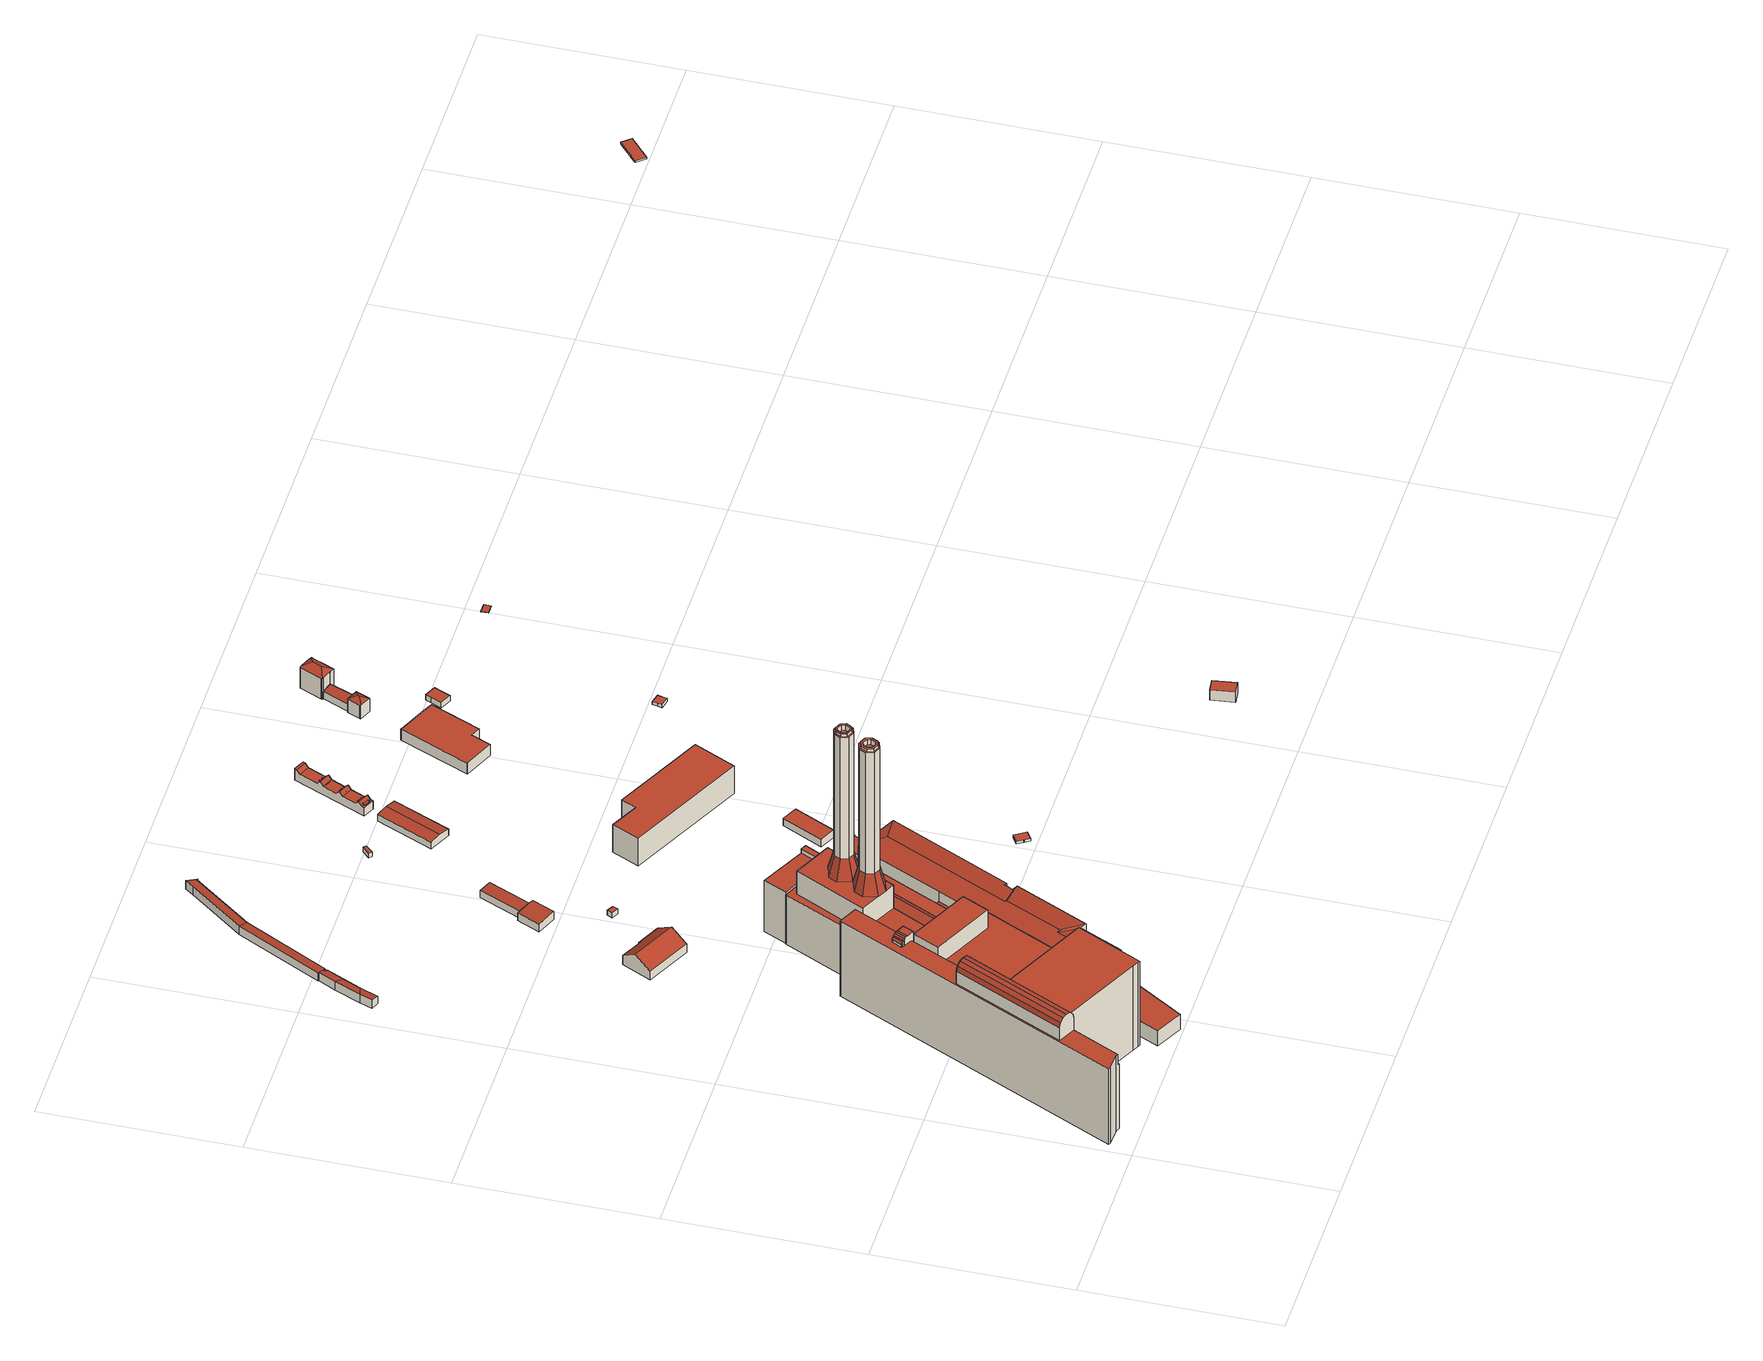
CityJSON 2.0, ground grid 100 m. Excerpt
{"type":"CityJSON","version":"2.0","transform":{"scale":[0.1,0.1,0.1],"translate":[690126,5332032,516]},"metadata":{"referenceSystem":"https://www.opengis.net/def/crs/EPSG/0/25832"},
"CityObjects":{
"building1":{"type":"Building","attributes":{"Gemeindeschluessel":"09162000","HoeheDach":"579.450","HoeheGrund":"520.940","Methode":"2000","NiedrigsteTraufeDesGebaeudes":"551.840","Geometrietyp2DReferenz":"3000","function":"31001_9998","roofType":"1000","measuredHeight":58.51},"geometry":[{"type":"MultiSurface","lod":"2","boundaries":[[[0,1,2,3,4,5,6,7,8]],[[9,10,11,12,13,14,15,16,17]],[[16,3,2,17]],[[18,19,20,21]],[[22,23,24,25]],[[26,27,28,29,30,31,32,33]],[[15,4,3,16]],[[34,35,36,37,38,39,40]],[[41,42,43,44]],[[45,40,46,19,18]],[[47,48,49,50]],[[51,22,25,27,26,52,53,54,47,50,55,56]],[[57,20,19,58]],[[58,19,46,59]],[[13,6,5,14]],[[60,61,30,29]],[[14,5,4,15]],[[62,21,41,63]],[[26,33,64,65,52]],[[66,35,34,67]],[[68,43,42,69]],[[9,17,2,1]],[[12,7,6,13]],[[25,24,28,27]],[[70,44,43,68]],[[21,20,42,41]],[[66,67,45,18,71,72,73,74]],[[8,7,12,11]],[[51,75,23,22]],[[9,1,0,72,71,62,63,70,68,69,57,58,59,39,38,76,77,49,48,78,79,10]],[[71,18,21,62]],[[80,81,65,82]],[[56,55,77,76,83,84]],[[8,11,10,79,80,82,85,86,87,61,60,73,72,0]],[[50,49,77,55]],[[36,84,83,37]],[[63,41,44,70]],[[29,28,24,23,75,74,73,60]],[[64,33,32,86,85]],[[54,53,81,80,79,78]],[[54,78,48,47]],[[83,76,38,37]],[[52,65,81,53]],[[51,56,84,36,35,66,74,75]],[[67,34,40,45]],[[65,64,85,82]],[[87,86,32,31]],[[59,46,40,39]],[[69,42,20,57]],[[31,30,61,87]]],"semantics":{"surfaces":[{"type":"WallSurface"},{"type":"RoofSurface"},{"type":"GroundSurface"}],"values":[0,0,1,1,0,0,1,0,1,1,0,2,0,0,1,0,1,0,0,1,0,0,1,0,0,1,0,1,0,1,0,1,0,0,0,1,0,1,1,0,0,0,0,0,1,0,0,0,0,1]}}]},
"building2":{"type":"Building","attributes":{"Gemeindeschluessel":"09162000","HoeheDach":"530.121","HoeheGrund":"520.950","Methode":"1000","NiedrigsteTraufeDesGebaeudes":"530.121","Geometrietyp2DReferenz":"3000","function":"31001_2000","roofType":"1000","measuredHeight":9.17,"storeysAboveGround":3},"geometry":[{"type":"MultiSurface","lod":"2","boundaries":[[[88,89,90,91]],[[92,93,88,91]],[[94,93,92,95]],[[89,88,93,94]],[[94,95,90,89]],[[91,90,95,92]]],"semantics":{"surfaces":[{"type":"WallSurface"},{"type":"GroundSurface"},{"type":"RoofSurface"}],"values":[0,1,0,0,2,0]}}]},
"building3":{"type":"Building","attributes":{"name":"Kraftwerk Süd","Gemeindeschluessel":"09162000","HoeheDach":"651.190","HoeheGrund":"521.090","Methode":"1000","NiedrigsteTraufeDesGebaeudes":"539.390","Geometrietyp2DReferenz":"3000","function":"31001_2000","roofType":"1000","measuredHeight":130.1,"storeysAboveGround":9},"geometry":[{"type":"MultiSurface","lod":"2","boundaries":[[[96,97,98,99]],[[100,101,102,103]],[[104,105,106,107]],[[107,106,108,109]],[[110,111,112,113]],[[114,115,116,117]],[[118,119,120,121]],[[122,123,124,125]],[[126,102,101,127,128,129,130,131],[121,132,133,104,107,109,134,118]],[[135,103,136,137]],[[138,139,140,141]],[[142,100,103,135]],[[143,144,145,146]],[[147,148,149,150]],[[125,124,151,152]],[[153,142,135]],[[154,155,156,157]],[[158,159,160,161]],[[162,163,164,165]],[[166,167,168,169]],[[116,115,170,171,172]],[[173,174,175,176,177,178,179,180]],[[134,181,119,118]],[[170,115,114,182,183,184,185,186,187,171]],[[188,189,190]],[[191,192,193,194]],[[195,196,197,198,183,182,199]],[[200,129,128,201]],[[202,203,204,205]],[[181,108,106,105,206,207,120,119],[208,209,210,164,163,211,212,213]],[[214,215,216,217]],[[217,158,218,219]],[[121,120,207,132]],[[157,156,220,221]],[[222,223,224,225]],[[226,214,217,219]],[[227,204,203,228,229,230,231,232],[123,145,144,220,156,155,151,124]],[[161,160,192,191]],[[169,168,233,234]],[[194,235,236,191]],[[237,139,138,167,166,238,239]],[[240,241,242,243,140,139,237]],[[244,245,246,247]],[[217,216,159,158]],[[221,220,144,143]],[[248,231,230,249]],[[189,222,225,190]],[[250,251,97,96]],[[252,253,180,179]],[[137,254,255,226,219,218,256,236,235,149,148,257]],[[190,225,214,226]],[[258,251,250,259]],[[260,261,111,110]],[[137,136,262,254]],[[133,206,105,104]],[[191,236,256,161]],[[185,263,264,265,266,267,268,269,270,150,149,235,189,188,142,153,271,186]],[[272,273,253,252]],[[274,127,101,100]],[[117,116,172,275]],[[195,199,261,260]],[[276,257,148,147]],[[277,209,208,278]],[[158,161,256,218]],[[279,228,203,202]],[[280,227,232,281]],[[189,235,194,222]],[[103,102,126,136]],[[282,283,284,285]],[[286,200,226,255]],[[287,288,289,290]],[[136,126,131,262]],[[286,130,129,200]],[[291,259,250,96,99,292]],[[113,112,288,287]],[[293,240,237,239]],[[294,242,241,295]],[[296,210,209,277]],[[234,233,283,282]],[[262,286,255,254]],[[201,128,127,274]],[[132,207,206,133]],[[274,188,190,201]],[[146,145,123,122]],[[297,298,271,153,135,137,257,276]],[[194,193,223,222]],[[225,224,215,214]],[[299,243,242,294]],[[152,154,157,221,143,146,122,125]],[[109,108,181,134]],[[97,251,258,300,301,98]],[[299,302,290,289,141,140,243]],[[303,304,162,165,296,277,278,305]],[[305,213,212,303]],[[306,269,273,272]],[[307,308,197,196,195,260,110,113,287,290,302,299,294,295,293,239,238,166,169,234,282,285,244,247,309,306,272,252,179,178,177,176]],[[304,211,163,162]],[[292,99,98,301]],[[142,188,274,100]],[[303,212,211,304]],[[249,230,229,310]],[[295,241,240,293]],[[309,311,270,269,306]],[[310,229,228,279]],[[262,131,130,286]],[[215,224,223,193,192,160,159,216],[248,249,310,279,202,205,280,281]],[[281,232,231,248]],[[285,284,245,244]],[[165,164,210,296]],[[152,151,155,154]],[[141,289,288,112,111,261,199,182,114,117,275,187,186,271,298,297,276,147,150,270,311,246,245,284,283,233,168,167,138]],[[197,308,307,176,175,312,313,198]],[[201,190,226,200]],[[247,246,311,309]],[[278,208,213,305]],[[184,183,198,313,312,175,174,173,180,253,273,269,268,267,266,265,264,263,185],[301,300,258,259,291,292]],[[275,172,171,187]],[[205,204,227,280]]],"semantics":{"surfaces":[{"type":"RoofSurface"},{"type":"WallSurface"},{"type":"GroundSurface"}],"values":[0,1,1,1,1,1,1,1,0,0,1,0,1,1,1,0,1,1,1,1,0,1,1,1,0,1,1,1,1,0,1,0,1,1,1,0,0,1,1,0,1,0,1,1,1,1,0,0,1,0,0,1,1,0,1,0,1,1,1,1,1,1,1,0,1,1,0,1,1,0,1,1,1,1,1,1,1,1,1,0,1,1,0,1,1,1,1,1,0,1,1,1,0,1,1,2,1,1,0,1,1,1,1,1,1,0,1,1,1,1,0,1,0,1,1,0,1,1]}}]},
"building4":{"type":"Building","attributes":{"Gemeindeschluessel":"09162000","HoeheDach":"531.070","HoeheGrund":"521.250","Methode":"1000","NiedrigsteTraufeDesGebaeudes":"531.070","Geometrietyp2DReferenz":"3000","function":"31001_2000","roofType":"1000","measuredHeight":9.82},"geometry":[{"type":"MultiSurface","lod":"2","boundaries":[[[314,315,316,317,318,319]],[[320,321,318,317]],[[322,321,320,323,324,325]],[[324,323,316,315]],[[322,325,314,319]],[[321,322,319,318]],[[323,320,317,316]],[[325,324,315,314]]],"semantics":{"surfaces":[{"type":"GroundSurface"},{"type":"WallSurface"},{"type":"RoofSurface"}],"values":[0,1,2,1,1,1,1,1]}}]},
"building5":{"type":"Building","attributes":{"Gemeindeschluessel":"09162000","HoeheDach":"530.471","HoeheGrund":"519.971","Methode":"1000","NiedrigsteTraufeDesGebaeudes":"525.071","Geometrietyp2DReferenz":"3000","function":"31001_2000","roofType":"3100","measuredHeight":10.5,"storeysAboveGround":1},"geometry":[{"type":"MultiSurface","lod":"2","boundaries":[[[326,327,328,329]],[[330,331,332,333]],[[334,335,331,330]],[[333,332,336,327,326]],[[337,338,339,335,334]],[[340,341,338,337]],[[338,341,328,327,336,339]],[[332,331,335,339,336]],[[329,328,341,340]],[[326,329,340,337,334,330,333]]],"semantics":{"surfaces":[{"type":"WallSurface"},{"type":"RoofSurface"},{"type":"GroundSurface"}],"values":[0,0,0,0,0,0,1,1,0,2]}}]},
"building6":{"type":"Building","attributes":{"Gemeindeschluessel":"09162000","HoeheDach":"536.561","HoeheGrund":"521.160","Methode":"1000","NiedrigsteTraufeDesGebaeudes":"536.561","Geometrietyp2DReferenz":"3000","function":"31001_2000","roofType":"1000","measuredHeight":15.4},"geometry":[{"type":"MultiSurface","lod":"2","boundaries":[[[342,343,344,345]],[[343,342,346,347]],[[342,345,348,346]],[[344,343,347,349]],[[348,349,347,346]],[[345,344,349,348]]],"semantics":{"surfaces":[{"type":"RoofSurface"},{"type":"WallSurface"},{"type":"GroundSurface"}],"values":[0,1,1,1,2,1]}}]},
"building7":{"type":"Building","attributes":{"Gemeindeschluessel":"09162000","HoeheDach":"545.101","HoeheGrund":"520.420","Methode":"2000","NiedrigsteTraufeDesGebaeudes":"541.931","Geometrietyp2DReferenz":"3000","function":"31001_9998","roofType":"3200","measuredHeight":24.68,"storeysAboveGround":7},"geometry":[{"type":"MultiSurface","lod":"2","boundaries":[[[350,351,352,353]],[[354,355,356,357,358,359]],[[360,358,357,361]],[[362,363,364,365,361,357,356,366,367,368,369,370,371]],[[372,373,374,375,376]],[[377,378,379,380,381]],[[382,383,384,385]],[[386,387,388,389]],[[390,391,392,393]],[[350,353,394,395]],[[381,380,396,397]],[[382,398,399,383]],[[374,373,377,381]],[[400,401,352,351,402]],[[403,366,356,355]],[[399,392,391,394,353,352,401,404,397,405,360,361,365,406,384,383]],[[386,389,407,406,365,364,408]],[[376,409,410,372]],[[411,371,370,412]],[[354,359,379,378]],[[413,414,408,364,363]],[[415,411,412,416,417,418,403,355,354,378,377,373,372,410,419,402,351,350,395,390,393,398,382,385,420,388,387,414,413]],[[400,421,409,376,375,404,401]],[[418,367,366,403]],[[420,385,384,406,407]],[[390,395,394,391]],[[410,409,421,419]],[[396,405,397]],[[415,362,371,411]],[[398,393,392,399]],[[387,386,408,414]],[[360,405,396,380,379,359,358]],[[374,381,397,404,375]],[[417,368,367,418]],[[412,370,369,416]],[[421,400,402,419]],[[420,407,389,388]],[[416,369,368,417]],[[362,415,413,363]]],"semantics":{"surfaces":[{"type":"WallSurface"},{"type":"RoofSurface"},{"type":"GroundSurface"}],"values":[0,0,1,1,0,0,0,0,0,0,1,0,0,0,0,1,1,0,0,0,0,2,1,0,0,0,0,1,0,0,0,1,1,0,0,0,0,0,0]}}]},
"building8":{"type":"Building","attributes":{"Gemeindeschluessel":"09162000","HoeheDach":"524.362","HoeheGrund":"519.295","Methode":"2000","NiedrigsteTraufeDesGebaeudes":"523.509","Geometrietyp2DReferenz":"3000","function":"31001_9998","roofType":"1000","measuredHeight":5.07},"geometry":[{"type":"MultiSurface","lod":"2","boundaries":[[[422,423,424,425,426,427]],[[428,429,430,431]],[[432,425,424,433]],[[434,435,422,436]],[[429,428,437,438]],[[439,440,438,437]],[[441,423,442,443]],[[433,424,423,441]],[[444,445,446,447]],[[448,449,427,426]],[[450,451,452,453]],[[454,455,425,432]],[[431,430,455,454]],[[443,442,456,457]],[[458,452,446,445]],[[447,446,435,434]],[[448,426,440,439]],[[453,452,458,459]],[[459,458,445,444]],[[429,438,440,426,425,455,430]],[[436,422,427,449]],[[448,439,437,428,431,454,432,433,441,443,457,450,453,459,444,447,434,436,449]],[[451,456,442,423,422,435]],[[452,451,435,446]],[[457,456,451,450]]],"semantics":{"surfaces":[{"type":"RoofSurface"},{"type":"WallSurface"},{"type":"GroundSurface"}],"values":[0,1,1,1,1,1,1,1,1,1,1,1,1,1,0,1,1,1,1,0,1,2,0,0,1]}}]},
"building9":{"type":"Building","attributes":{"Gemeindeschluessel":"09162000","HoeheDach":"554.805","HoeheGrund":"521.080","Methode":"1000","NiedrigsteTraufeDesGebaeudes":"552.158","Geometrietyp2DReferenz":"3000","function":"31001_9998","roofType":"1000","measuredHeight":33.73,"storeysAboveGround":8},"geometry":[{"type":"MultiSurface","lod":"2","boundaries":[[[460,461,247,462]],[[461,460,463,464]],[[460,462,465,466,467,468,469,463]],[[470,471,472,179]],[[470,464,463,469,473,471]],[[306,466,465,309]],[[309,465,462,247]],[[474,472,471,473,475]],[[272,476,474,475,468,467]],[[468,475,473,469]],[[272,306,309,247,461,464,470,179,476]],[[466,306,272,467]],[[179,472,474,476]]],"semantics":{"surfaces":[{"type":"WallSurface"},{"type":"RoofSurface"},{"type":"GroundSurface"}],"values":[0,0,1,0,0,0,0,1,0,0,2,0,0]}}]},
"building10":{"type":"Building","attributes":{"Gemeindeschluessel":"09162000","HoeheDach":"523.104","HoeheGrund":"519.990","Methode":"3100","NiedrigsteTraufeDesGebaeudes":"523.104","Geometrietyp2DReferenz":"3000","function":"31001_2000","roofType":"1000","measuredHeight":3.11},"geometry":[{"type":"MultiSurface","lod":"2","boundaries":[[[477,478,479,480]],[[481,477,480,482]],[[483,478,477,481]],[[483,481,482,484]],[[478,483,484,479]],[[482,480,479,484]]],"semantics":{"surfaces":[{"type":"WallSurface"},{"type":"RoofSurface"},{"type":"GroundSurface"}],"values":[0,0,1,0,0,2]}}]},
"building11":{"type":"Building","attributes":{"Gemeindeschluessel":"09162000","HoeheDach":"524.950","HoeheGrund":"519.850","Methode":"2000","NiedrigsteTraufeDesGebaeudes":"523.980","Geometrietyp2DReferenz":"3000","function":"51009_1610","roofType":"1000","measuredHeight":5.1},"geometry":[{"type":"MultiSurface","lod":"2","boundaries":[[[485,486,487,488,489,490]],[[491,492,493,494,495,496,497,498]],[[496,499,500,497]],[[492,486,485,493]],[[494,490,489,495]],[[501,502,500,499]],[[493,485,490,494]],[[498,502,501,491]],[[497,500,502,498]],[[491,501,487,486,492]],[[499,488,487,501]],[[495,489,488,499,496]]],"semantics":{"surfaces":[{"type":"RoofSurface"},{"type":"GroundSurface"},{"type":"WallSurface"}],"values":[0,1,2,2,2,0,2,2,2,2,2,2]}}]},
"building12":{"type":"Building","attributes":{"Gemeindeschluessel":"09162000","HoeheDach":"527.916","HoeheGrund":"521.150","Methode":"1000","NiedrigsteTraufeDesGebaeudes":"527.916","Geometrietyp2DReferenz":"3000","function":"31001_9998","roofType":"1000","measuredHeight":6.77,"storeysAboveGround":2},"geometry":[{"type":"MultiSurface","lod":"2","boundaries":[[[503,504,505,506,507,508,509,510,511,512]],[[513,511,510,514]],[[515,509,508,516]],[[517,505,504,518]],[[518,519,520,513,514,515,516,521,522,517]],[[518,504,503,519]],[[519,503,512,520]],[[514,510,509,515]],[[516,508,507,521]],[[521,507,506,522]],[[522,506,505,517]],[[520,512,511,513]]],"semantics":{"surfaces":[{"type":"RoofSurface"},{"type":"WallSurface"},{"type":"GroundSurface"}],"values":[0,1,1,1,2,1,1,1,1,1,1,1]}}]},
"building13":{"type":"Building","attributes":{"Gemeindeschluessel":"09162000","HoeheDach":"522.830","HoeheGrund":"520.030","Methode":"2000","NiedrigsteTraufeDesGebaeudes":"522.830","Geometrietyp2DReferenz":"3000","function":"51009_1610","roofType":"1000","measuredHeight":2.8},"geometry":[{"type":"MultiSurface","lod":"2","boundaries":[[[523,524,525,526]],[[527,523,526,528]],[[528,526,525,529]],[[529,525,524,530]],[[530,524,523,527]],[[528,529,530,527]]],"semantics":{"surfaces":[{"type":"RoofSurface"},{"type":"WallSurface"},{"type":"GroundSurface"}],"values":[0,1,1,1,1,2]}}]},
"building14":{"type":"Building","attributes":{"Gemeindeschluessel":"09162000","HoeheDach":"519.740","HoeheGrund":"518.318","Methode":"2000","NiedrigsteTraufeDesGebaeudes":"519.740","Geometrietyp2DReferenz":"3000","function":"53009_2050","roofType":"1000","measuredHeight":1.42},"geometry":[{"type":"MultiSurface","lod":"2","boundaries":[[[531,532,533,534]],[[535,536,537,538]],[[539,540,541,542]],[[538,537,532,531]],[[533,532,537,536,543,541,540]],[[544,543,536,535]],[[534,533,540,539]],[[539,542,544,535,538,531,534]],[[542,541,543,544]]],"semantics":{"surfaces":[{"type":"WallSurface"},{"type":"RoofSurface"},{"type":"GroundSurface"}],"values":[0,0,0,0,1,0,0,2,0]}}]},
"building15":{"type":"Building","attributes":{"Gemeindeschluessel":"09162000","HoeheDach":"524.705","HoeheGrund":"520.240","Methode":"1000","NiedrigsteTraufeDesGebaeudes":"524.705","Geometrietyp2DReferenz":"3000","function":"31001_2000","roofType":"1000","measuredHeight":4.46},"geometry":[{"type":"MultiSurface","lod":"2","boundaries":[[[545,546,547,548]],[[547,549,550,548]],[[550,549,551,552]],[[546,551,549,547]],[[548,550,552,545]],[[545,552,551,546]]],"semantics":{"surfaces":[{"type":"GroundSurface"},{"type":"WallSurface"},{"type":"RoofSurface"}],"values":[0,1,2,1,1,1]}}]},
"building16":{"type":"Building","attributes":{"Gemeindeschluessel":"09162000","HoeheDach":"524.542","HoeheGrund":"519.742","Methode":"1000","NiedrigsteTraufeDesGebaeudes":"523.741","Geometrietyp2DReferenz":"3000","function":"31001_2000","roofType":"3100","measuredHeight":4.8,"storeysAboveGround":1},"geometry":[{"type":"MultiSurface","lod":"2","boundaries":[[[553,554,555,556]],[[557,558,559,560]],[[561,558,557,562]],[[555,554,560,559]],[[562,557,560,554,553]],[[556,555,559,558,561]],[[561,562,553,556]]],"semantics":{"surfaces":[{"type":"WallSurface"},{"type":"RoofSurface"},{"type":"GroundSurface"}],"values":[0,1,0,1,0,0,2]}}]},
"building17":{"type":"Building","attributes":{"Gemeindeschluessel":"09162000","HoeheDach":"535.930","HoeheGrund":"519.377","Methode":"2000","NiedrigsteTraufeDesGebaeudes":"535.930","Geometrietyp2DReferenz":"3000","function":"31001_2000","roofType":"1000","measuredHeight":16.55,"storeysAboveGround":1},"geometry":[{"type":"MultiSurface","lod":"2","boundaries":[[[563,564,565,566]],[[567,568,569,570]],[[571,569,568,565,564,572]],[[573,571,572,574]],[[570,569,571,573]],[[574,572,564,563]],[[566,565,568,567]],[[574,563,566,567,570,573]]],"semantics":{"surfaces":[{"type":"WallSurface"},{"type":"RoofSurface"},{"type":"GroundSurface"}],"values":[0,0,1,0,0,0,0,2]}}]},
"building18":{"type":"Building","attributes":{"Gemeindeschluessel":"09162000","HoeheDach":"525.934","HoeheGrund":"519.877","Methode":"1000","NiedrigsteTraufeDesGebaeudes":"524.935","Geometrietyp2DReferenz":"3000","function":"31001_2000","roofType":"3100","measuredHeight":6.06},"geometry":[{"type":"MultiSurface","lod":"2","boundaries":[[[575,576,577,578]],[[579,580,576,575,581]],[[576,580,582,577]],[[583,578,577,582,584]],[[581,575,578,583]],[[584,582,580,579]],[[583,584,579,581]]],"semantics":{"surfaces":[{"type":"RoofSurface"},{"type":"WallSurface"},{"type":"GroundSurface"}],"values":[0,1,0,1,1,1,2]}}]},
"building19":{"type":"Building","attributes":{"Gemeindeschluessel":"09162000","HoeheDach":"526.052","HoeheGrund":"519.998","Methode":"1000","NiedrigsteTraufeDesGebaeudes":"525.193","Geometrietyp2DReferenz":"3000","function":"31001_2000","roofType":"2100","measuredHeight":6.05},"geometry":[{"type":"MultiSurface","lod":"2","boundaries":[[[585,586,587,588]],[[589,590,586,585]],[[591,592,590,589]],[[591,589,585,588]],[[587,586,590,592]],[[588,587,592,591]]],"semantics":{"surfaces":[{"type":"WallSurface"},{"type":"GroundSurface"},{"type":"RoofSurface"}],"values":[0,0,0,1,2,0]}}]},
"building20":{"type":"Building","attributes":{"Gemeindeschluessel":"09162000","HoeheDach":"526.800","HoeheGrund":"519.946","Methode":"2000","NiedrigsteTraufeDesGebaeudes":"524.846","Geometrietyp2DReferenz":"3000","function":"51009_1610","roofType":"1000","measuredHeight":6.85},"geometry":[{"type":"MultiSurface","lod":"2","boundaries":[[[593,594,595,596,597,598,599,600,601,602,603,604,605,606,607]],[[605,604,608,609]],[[603,602,610,611]],[[601,600,612,613]],[[602,601,613,610]],[[607,606,614,615]],[[596,595,616,617]],[[599,598,618,619]],[[593,620,621,594]],[[593,607,615,620]],[[606,605,609,614]],[[597,596,617,622]],[[621,620,615,614,609,608,611,610,613,612,619,618,622,617,616]],[[598,597,622,618]],[[600,599,619,612]],[[604,603,611,608]],[[621,616,595,594]]],"semantics":{"surfaces":[{"type":"WallSurface"},{"type":"RoofSurface"},{"type":"GroundSurface"}],"values":[0,1,1,1,1,1,1,1,2,0,1,1,0,1,1,1,0]}}]},
"building21":{"type":"Building","attributes":{"Gemeindeschluessel":"09162000","HoeheDach":"525.819","HoeheGrund":"519.910","Methode":"1000","NiedrigsteTraufeDesGebaeudes":"524.814","Geometrietyp2DReferenz":"3000","function":"31001_2000","roofType":"3100","measuredHeight":5.91},"geometry":[{"type":"MultiSurface","lod":"2","boundaries":[[[623,624,625,626]],[[627,628,629,630]],[[630,629,631,624,623]],[[626,625,632,628,627]],[[632,625,624,631]],[[630,623,626,627]],[[628,632,631,629]]],"semantics":{"surfaces":[{"type":"WallSurface"},{"type":"RoofSurface"},{"type":"GroundSurface"}],"values":[0,0,0,0,1,2,1]}}]},
"building22":{"type":"Building","attributes":{"Gemeindeschluessel":"09162000","HoeheDach":"526.729","HoeheGrund":"520.080","Methode":"1000","NiedrigsteTraufeDesGebaeudes":"526.729","Geometrietyp2DReferenz":"3000","function":"31001_2000","roofType":"1000","measuredHeight":6.65},"geometry":[{"type":"MultiSurface","lod":"2","boundaries":[[[633,634,635,636]],[[637,638,639,640]],[[641,642,643,644]],[[645,636,635,646,647,648]],[[636,645,648,641,644,649,650,637,640,651,633]],[[644,643,652,649]],[[653,634,633,651,640,639]],[[641,648,647,642]],[[652,654,638,637,650,649]],[[643,642,647,646,635,634,653,639,638,654,652]]],"semantics":{"surfaces":[{"type":"WallSurface"},{"type":"GroundSurface"},{"type":"RoofSurface"}],"values":[0,0,0,0,1,0,0,0,0,2]}}]},
"building23":{"type":"Building","attributes":{"Gemeindeschluessel":"09162000","HoeheDach":"529.767","HoeheGrund":"520.030","Methode":"1000","NiedrigsteTraufeDesGebaeudes":"527.957","Geometrietyp2DReferenz":"3000","function":"31001_9998","roofType":"3200","measuredHeight":9.74,"storeysAboveGround":2},"geometry":[{"type":"MultiSurface","lod":"2","boundaries":[[[655,656,657,658,659,660]],[[658,661,662,663,664,659]],[[657,665,661,658]],[[657,656,666,667,668,665]],[[669,670,671,672]],[[672,671,668,667]],[[660,659,664,673]],[[674,675,670,669]],[[664,663,675,674,676,673]],[[662,671,670,675,663]],[[665,668,671,662,661]],[[667,666,656,655,660,673,676,674,669,672]]],"semantics":{"surfaces":[{"type":"WallSurface"},{"type":"RoofSurface"},{"type":"GroundSurface"}],"values":[0,1,1,0,0,0,0,0,0,1,1,2]}}]},
"building24":{"type":"Building","attributes":{"Gemeindeschluessel":"09162000","HoeheDach":"524.466","HoeheGrund":"518.280","Methode":"1000","NiedrigsteTraufeDesGebaeudes":"524.466","Geometrietyp2DReferenz":"3000","function":"31001_2000","roofType":"1000","measuredHeight":6.19},"geometry":[{"type":"MultiSurface","lod":"2","boundaries":[[[677,678,679,680]],[[681,682,678,677]],[[681,677,680,683]],[[684,679,678,682]],[[680,679,684,683]],[[683,684,682,681]]],"semantics":{"surfaces":[{"type":"WallSurface"},{"type":"GroundSurface"},{"type":"RoofSurface"}],"values":[0,0,1,2,0,0]}}]},
"building25":{"type":"Building","attributes":{"Gemeindeschluessel":"09162000","HoeheDach":"520.820","HoeheGrund":"518.950","Methode":"2000","NiedrigsteTraufeDesGebaeudes":"520.820","Geometrietyp2DReferenz":"3000","function":"53009_2050","roofType":"1000","measuredHeight":1.87},"geometry":[{"type":"MultiSurface","lod":"2","boundaries":[[[685,686,687,688]],[[688,687,689,690]],[[691,692,693,694]],[[695,696,686,685]],[[692,689,687,686,696,693]],[[694,693,696,695]],[[690,689,692,691]],[[694,695,685,688,690,691]]],"semantics":{"surfaces":[{"type":"WallSurface"},{"type":"RoofSurface"},{"type":"GroundSurface"}],"values":[0,0,0,0,1,0,0,2]}}]},
"building26":{"type":"Building","attributes":{"Gemeindeschluessel":"09162000","HoeheDach":"523.240","HoeheGrund":"519.939","Methode":"2000","NiedrigsteTraufeDesGebaeudes":"523.240","Geometrietyp2DReferenz":"3000","function":"31001_2000","roofType":"1000","measuredHeight":3.3,"storeysAboveGround":1},"geometry":[{"type":"MultiSurface","lod":"2","boundaries":[[[697,698,699,700,701,702]],[[701,703,704,702]],[[700,705,703,701]],[[699,706,705,700]],[[704,703,705,706,707,708]],[[698,707,706,699]],[[697,708,707,698]],[[702,704,708,697]]],"semantics":{"surfaces":[{"type":"GroundSurface"},{"type":"WallSurface"},{"type":"RoofSurface"}],"values":[0,1,1,1,2,1,1,1]}}]},
"building27":{"type":"Building","attributes":{"Gemeindeschluessel":"09162000","HoeheDach":"525.190","HoeheGrund":"520.020","Methode":"1000","NiedrigsteTraufeDesGebaeudes":"524.507","Geometrietyp2DReferenz":"3000","function":"31001_9998","roofType":"1000","measuredHeight":5.17,"storeysAboveGround":1},"geometry":[{"type":"MultiSurface","lod":"2","boundaries":[[[672,709,710,711,712,713]],[[709,672,714,669,715,710]],[[714,672,713,716,717,669]],[[715,718,711,710]],[[669,717,718,715]],[[716,713,712,711,718,717]]],"semantics":{"surfaces":[{"type":"WallSurface"},{"type":"GroundSurface"},{"type":"RoofSurface"}],"values":[0,1,0,0,0,2]}}]},
"building28":{"type":"Building","attributes":{"Gemeindeschluessel":"09162000","HoeheDach":"534.779","HoeheGrund":"519.940","Methode":"2000","NiedrigsteTraufeDesGebaeudes":"532.434","Geometrietyp2DReferenz":"3000","function":"31001_9998","roofType":"3200","measuredHeight":14.84,"storeysAboveGround":3},"geometry":[{"type":"MultiSurface","lod":"2","boundaries":[[[719,720,721,722]],[[723,724,725,726,727,728]],[[729,730,731,732,733,734]],[[724,729,734,725]],[[725,734,733,735,736,726]],[[737,738,739,740]],[[741,742,743,744]],[[744,737,740,745,746,719,722,747,748,736,735,733,732,731,741]],[[739,738,743,742,730,729,724,723]],[[721,728,727,748,747,722]],[[748,727,726,736]],[[731,730,742,741]],[[740,739,749,745]],[[746,745,749,750,720,719]],[[744,743,738,737]],[[720,750,749,739,723,728,721]]],"semantics":{"surfaces":[{"type":"WallSurface"},{"type":"RoofSurface"},{"type":"GroundSurface"}],"values":[0,1,0,1,0,0,0,2,1,0,0,0,0,0,0,1]}}]},
"building29":{"type":"Building","attributes":{"Gemeindeschluessel":"09162000","HoeheDach":"519.710","HoeheGrund":"519.510","Methode":"2000","NiedrigsteTraufeDesGebaeudes":"519.710","Geometrietyp2DReferenz":"3000","function":"53009_2050","roofType":"1000","measuredHeight":0.2},"geometry":[{"type":"MultiSurface","lod":"2","boundaries":[[[751,752,753,754]],[[753,752,755,756,757]],[[758,759,751,754,760,761]],[[759,755,752,751]],[[753,757,761,760,754]],[[761,757,756,758]],[[758,756,755,759]]],"semantics":{"surfaces":[{"type":"WallSurface"},{"type":"RoofSurface"},{"type":"GroundSurface"}],"values":[0,1,2,0,0,0,0]}}]},
"building30":{"type":"Building","attributes":{"Gemeindeschluessel":"09162000","HoeheDach":"517.730","HoeheGrund":"517.170","Methode":"2000","NiedrigsteTraufeDesGebaeudes":"517.730","Geometrietyp2DReferenz":"3000","function":"53001_1800","roofType":"1000","measuredHeight":0.56},"geometry":[{"type":"MultiSurface","lod":"2","boundaries":[[[762,763,764,765]],[[766,767,768,769]],[[765,764,770,771]],[[772,773,767,766]],[[774,775,776,777]],[[778,774,777,779,762,765,771,772,766,769]],[[768,767,773,770,764,763,780,776,775,781]],[[777,776,780,779]],[[779,780,763,762]],[[778,781,775,774]],[[771,770,773,772]],[[769,768,781,778]]],"semantics":{"surfaces":[{"type":"WallSurface"},{"type":"GroundSurface"},{"type":"RoofSurface"}],"values":[0,0,0,0,0,1,2,0,0,0,0,0]}}]}
},
"vertices":[
[507,911,507],[417,955,507],[417,955,583],[423,952,609],[439,944,628],[462,933,634],[485,922,628],[501,914,609],[507,911,583],[144,387,507],[234,344,507],[234,344,583],[228,347,609],[212,355,628],[189,366,634],[167,376,628],[150,384,609],[144,387,583],[619,1257,546],[645,1311,546],[638,1314,541],[613,1260,541],[634,1149,49],[634,1149,358],[635,1149,358],[635,1149,49],[264,379,49],[598,1073,49],[598,1073,358],[518,906,358],[518,906,501],[481,829,501],[481,829,559],[264,379,559],[664,1302,552],[700,1285,552],[700,1285,358],[689,1290,358],[689,1290,507],[654,1306,507],[654,1306,551],[608,1262,535],[634,1316,535],[628,1319,522],[602,1265,522],[629,1253,551],[652,1308,550],[12,110,49],[12,110,507],[4,113,507],[4,113,49],[654,1189,49],[265,376,49],[129,96,49],[106,106,49],[714,1590,49],[821,1539,49],[638,1314,507],[645,1311,507],[652,1308,507],[507,911,358],[507,911,501],[613,1260,507],[608,1262,507],[265,376,559],[265,376,440],[674,1231,552],[638,1248,552],[628,1319,507],[634,1316,507],[602,1265,507],[619,1257,507],[663,1236,507],[663,1236,358],[674,1231,358],[654,1189,358],[811,1544,507],[714,1590,507],[106,106,507],[117,101,507],[117,101,440],[129,96,440],[253,382,440],[811,1544,358],[821,1539,358],[253,382,559],[470,834,559],[470,834,501],
[1061,279,49],[1061,279,141],[887,6,141],[887,6,49],[745,75,49],[884,364,49],[884,364,141],[745,75,141],
[1056,1141,275],[1354,1761,275],[1316,1779,245],[1018,1160,245],[1047,1492,602],[1047,1492,1338],[1006,1478,1338],[1006,1478,602],[1055,1528,1338],[1055,1528,1352],[1040,1498,1352],[1040,1498,1338],[1008,1487,1352],[1008,1487,1338],[1060,852,51],[1060,852,350],[1043,817,350],[1043,817,51],[1082,1098,350],[1082,1098,460],[1018,964,460],[1018,964,350],[969,1532,1338],[969,1532,1352],[984,1562,1352],[984,1562,1338],[1065,1695,1322],[1065,1695,1352],[1053,1672,1352],[1053,1672,1322],[973,1494,1338],[1064,1526,1338],[1051,1566,1338],[1017,1582,1338],[977,1568,1338],[960,1534,1338],[1015,1573,1338],[1045,1559,1338],[979,1501,1338],[999,1446,487],[973,1494,602],[952,1469,487],[426,715,350],[426,715,562],[888,494,562],[888,494,350],[1071,1472,487],[1106,1689,1322],[1106,1689,1352],[1082,1700,1352],[1082,1700,1322],[1029,1883,350],[1029,1883,487],[1229,1788,487],[1229,1788,350],[1059,1654,1352],[1059,1654,1322],[1047,1423,487],[1083,1643,1322],[1083,1643,1352],[1101,1649,1352],[1101,1649,1322],[1049,1707,602],[1049,1707,1338],[1087,1720,1338],[1087,1720,602],[1029,1507,1322],[1029,1507,1352],[1042,1531,1352],[1042,1531,1322],[599,1073,51],[599,1073,350],[635,1148,350],[635,1148,51],[922,1175,460],[763,1251,460],[699,1117,460],[1336,1821,234],[1413,1784,234],[1491,1746,234],[1491,1746,51],[1413,1784,51],[1336,1821,51],[1293,1842,51],[1293,1842,234],[979,1501,1352],[1160,1061,350],[1160,1061,234],[1082,1098,234],[922,1175,234],[922,1175,350],[763,1251,350],[1095,1520,487],[1142,1615,487],[1072,1591,487],[1119,1704,602],[1119,1704,1338],[1132,1668,1338],[1132,1668,602],[1156,1051,51],[1160,1061,51],[1162,1065,51],[1162,1065,234],[1156,1051,350],[1017,1582,602],[1051,1566,602],[1109,1642,1338],[1109,1642,1352],[1081,1633,1352],[1081,1633,1338],[1045,1559,1352],[1015,1573,1352],[994,1553,1352],[1012,1560,1352],[1036,1548,1352],[1012,1500,1352],[988,1511,1352],[982,1529,1352],[1046,1639,602],[1046,1639,1338],[1033,1676,1338],[1033,1676,602],[1023,1729,487],[1000,1683,487],[1112,1672,1352],[1112,1672,1322],[1116,1636,602],[1116,1636,1338],[1079,1624,1338],[1079,1624,602],[1024,1614,487],[1052,1646,1352],[1123,1670,1352],[1113,1697,1352],[1085,1711,1352],[1056,1701,1352],[1043,1674,1352],[635,1149,350],[635,1149,51],[1165,1661,487],[1141,1729,487],[264,379,562],[426,715,51],[264,379,51],[683,179,562],[717,162,562],[726,158,562],[882,481,562],[1009,1930,51],[1009,1930,350],[1012,1928,350],[1012,1928,51],[1056,1701,1338],[1085,1711,1338],[1095,1123,245],[1393,1743,245],[1291,1836,51],[1291,1836,234],[929,1540,487],[953,1588,487],[1094,1752,487],[847,1519,487],[1393,1743,234],[1095,1123,234],[1116,968,51],[1116,968,350],[960,1534,602],[1047,1423,234],[1071,1472,234],[1095,1520,234],[1142,1615,234],[1165,1661,234],[1229,1788,234],[1243,1817,234],[1243,1817,350],[1047,1423,350],[1261,1851,51],[1261,1851,234],[1064,1526,602],[699,1117,350],[847,1519,350],[1012,1560,1322],[994,1553,1322],[1123,1670,1338],[1052,1646,1338],[1043,1674,1338],[654,1189,51],[654,1189,350],[821,1539,350],[821,1539,51],[977,1568,602],[1018,766,51],[1018,766,350],[929,581,350],[929,581,51],[1056,1141,234],[1018,1160,234],[683,179,51],[726,158,51],[717,162,51],[1036,1548,1322],[952,1469,350],[999,1446,350],[882,481,51],[1354,1761,234],[1316,1779,234],[888,494,51],[988,1511,1322],[1012,1500,1322],[982,1529,1322],[1243,1817,51],[1472,1707,51],[1272,1292,51],[1091,1893,51],[1113,1697,1338],[1091,1893,350],[1472,1707,234],[1272,1292,234],
[1015,667,52],[966,564,52],[929,581,52],[1018,766,52],[1043,817,52],[1079,800,52],[1018,766,151],[1043,817,151],[1079,800,151],[929,581,151],[966,564,151],[1015,667,151],
[685,2627,40],[685,2627,96],[796,2573,96],[796,2573,40],[845,2362,40],[845,2362,91],[611,2474,91],[611,2474,40],[848,2367,40],[848,2367,95],[651,2557,145],[922,2521,40],[922,2521,91],[885,2444,145],[800,2580,40],[800,2580,91],
[1272,1292,206],[1162,1065,206],[1198,1048,206],[1308,1276,206],[1272,1292,52],[1162,1065,52],[1308,1276,52],[1198,1048,52],
[966,564,44],[913,451,44],[913,451,266],[966,564,266],[1442,934,44],[1408,950,44],[1408,950,270],[1426,942,266],[1441,934,266],[1442,934,266],[1298,946,291],[1293,952,290],[1447,986,266],[1748,1611,266],[1747,1611,266],[1603,1598,290],[1428,990,270],[1426,991,270],[1427,993,270],[1429,992,270],[1444,985,267],[1445,988,267],[1087,367,44],[1120,351,44],[1120,351,266],[1110,356,268],[1087,367,268],[1226,572,44],[1260,556,44],[1260,556,266],[1257,557,267],[1226,572,266],[1520,1717,44],[1520,1717,266],[1526,1715,268],[1526,1715,44],[1648,1661,266],[1648,1661,44],[1606,1682,44],[1606,1682,266],[1079,800,44],[1079,800,266],[1198,1048,266],[1198,1048,44],[1015,667,266],[1015,667,44],[1173,644,288],[1142,660,288],[1308,1276,44],[1308,1276,266],[1066,377,268],[914,451,266],[1066,377,44],[1428,990,44],[1032,431,288],[1160,658,291],[1527,1716,268],[1528,1721,266],[1689,1641,266],[1080,354,259],[1080,354,44],[1445,988,44],[1444,985,44],[1748,1611,44],[1689,1641,44],[1447,986,44],[1429,992,44],[1427,993,44],[1426,991,44],[1060,364,44],[1528,1721,44],[1060,364,259],
[219,3961,83],[250,3945,78],[259,3940,76],[488,4376,76],[446,4403,84],[215,3963,84],[731,4679,33],[731,4679,75],[729,4677,75],[729,4677,33],[488,4376,33],[259,3940,33],[175,3872,33],[175,3872,83],[219,3961,33],[697,4726,33],[697,4726,84],[666,4685,33],[666,4685,84],[250,3945,33],[245,3936,78],[245,3936,33],[90,3670,33],[90,3670,83],[114,3735,83],[114,3735,33],[446,4403,33],[215,3963,33],[210,3840,33],[210,3840,76],[169,3749,76],[169,3749,33],[725,4682,33],[725,4682,76],[254,3931,76],[254,3931,33],[131,3655,76],[131,3655,33],
[1070,2051,362],[1070,2051,51],[1012,1928,362],[1300,1937,362],[1300,1937,51],[1091,1893,362],[1243,1817,362],[1261,1851,362],[1262,1850,362],[1303,1935,362],[1331,1921,51],[1331,1921,388],[1293,1842,388],[1303,1935,388],[1290,1836,388],[1262,1850,388],[1290,1836,51],
[1010,2787,71],[1042,2769,71],[1042,2769,40],[1010,2787,40],[996,2759,71],[996,2759,40],[1029,2741,71],[1029,2741,40],
[915,3018,89],[967,3134,89],[949,3143,88],[885,3171,85],[866,3179,84],[814,3062,84],[949,3143,39],[967,3134,39],[915,3018,39],[814,3062,39],[866,3179,39],[885,3171,39],[982,3390,39],[1046,3361,39],[885,3171,80],[982,3390,80],[949,3143,84],[1046,3361,84],
[1689,1641,119],[1764,1805,119],[1769,1802,119],[1772,1811,119],[1729,1830,119],[1680,1853,119],[1676,1845,119],[1681,1843,119],[1606,1682,119],[1648,1661,119],[1606,1682,51],[1681,1843,51],[1676,1845,51],[1680,1853,51],[1769,1802,51],[1764,1805,51],[1689,1641,51],[1648,1661,51],[1729,1830,51],[1772,1811,51],
[1136,3949,68],[1170,3986,68],[1158,3998,68],[1123,3961,68],[1136,3949,40],[1123,3961,40],[1158,3998,40],[1170,3986,40],
[2029,1058,23],[2029,1058,37],[2029,1059,37],[2029,1059,23],[2089,1060,23],[2089,1060,37],[2048,1031,37],[2048,1031,23],[2009,1090,23],[2009,1090,37],[2052,1117,37],[2052,1117,23],[2071,1086,37],[2071,1086,23],
[1736,1953,42],[1837,2163,42],[1917,2124,42],[1816,1915,42],[1917,2124,87],[1816,1915,87],[1837,2163,87],[1736,1953,87],
[1507,3940,37],[1507,3940,77],[1376,3646,77],[1376,3646,37],[1393,3991,77],[1261,3698,77],[1319,3672,85],[1450,3965,85],[1261,3698,37],[1393,3991,37],
[1462,2881,34],[1462,2881,199],[1608,2810,199],[1608,2810,34],[1645,2887,34],[1645,2887,199],[2116,2660,199],[2116,2660,34],[2013,2445,199],[1395,2742,199],[2013,2445,34],[1395,2742,34],
[1458,4046,89],[1468,4068,99],[1436,4081,99],[1427,4060,89],[1477,4089,39],[1477,4089,89],[1458,4046,39],[1445,4102,89],[1427,4060,39],[1445,4102,39],
[1519,4185,40],[1519,4185,101],[1510,4163,92],[1510,4163,40],[1487,4198,40],[1487,4198,101],[1478,4177,40],[1478,4177,92],
[1467,4032,39],[1634,4412,39],[1634,4412,108],[1629,4401,108],[1621,4383,89],[1581,4291,89],[1573,4274,107],[1566,4257,89],[1534,4185,88],[1526,4168,107],[1519,4150,89],[1487,4079,89],[1480,4062,107],[1473,4046,89],[1467,4032,89],[1429,4104,89],[1422,4088,107],[1468,4193,107],[1461,4176,89],[1508,4282,89],[1476,4210,88],[1415,4071,89],[1409,4058,89],[1576,4437,108],[1571,4426,108],[1523,4316,89],[1515,4299,107],[1409,4058,39],[1576,4437,39],[1563,4408,89],
[1539,4315,39],[1539,4315,88],[1570,4301,88],[1570,4301,39],[1552,4259,39],[1552,4259,88],[1520,4273,88],[1520,4273,39],[1529,4294,98],[1561,4280,98],
[2186,3942,41],[2186,3942,107],[2073,3683,107],[2073,3683,41],[1978,4034,41],[1978,4034,107],[1980,4033,107],[1980,4033,41],[1978,3605,41],[1978,3605,107],[1823,3673,107],[1823,3673,41],[2023,3705,41],[2023,3705,107],[2022,3705,107],[2022,3705,41],[1820,3674,41],[1864,3774,41],[2137,3964,41],[1820,3674,107],[2137,3964,107],[1864,3774,107],
[2078,4254,40],[2140,4227,40],[2140,4227,120],[2078,4254,120],[2077,4254,120],[2077,4254,40],[2122,4272,138],[2125,4281,138],[2107,4324,121],[2078,4258,120],[2140,4228,120],[2140,4228,40],[2143,4235,40],[2143,4235,120],[2113,4323,40],[2113,4323,120],[2170,4300,120],[2170,4300,40],[2078,4258,40],[2108,4325,40],[2108,4325,120],[2107,4324,40],
[3306,498,23],[3306,498,85],[3322,376,85],[3322,376,23],[3237,489,23],[3237,489,85],[3253,367,23],[3253,367,85],
[2538,2977,29],[2538,2977,48],[2587,2964,48],[2587,2964,29],[2581,2939,48],[2581,2939,29],[2575,2915,29],[2575,2915,48],[2526,2927,48],[2526,2927,29],[2532,2951,29],[2532,2951,48],
[2250,3912,39],[2277,3970,39],[2289,3998,39],[2348,3971,39],[2335,3944,39],[2309,3885,39],[2335,3944,72],[2309,3885,72],[2348,3971,72],[2289,3998,72],[2277,3970,72],[2250,3912,72],
[2198,4369,40],[2225,4438,40],[2225,4438,91],[2198,4369,92],[2170,4300,92],[2168,4301,40],[2173,4459,40],[2168,4301,92],[2113,4323,85],[2173,4459,85],
[2173,4459,39],[2173,4459,164],[2168,4461,164],[2168,4461,39],[2225,4482,188],[2245,4529,188],[2227,4579,169],[2221,4582,165],[2170,4467,165],[2168,4462,165],[2295,4551,169],[2298,4550,167],[2298,4550,39],[2295,4551,39],[2265,4564,39],[2265,4564,169],[2227,4579,39],[2221,4582,39],[2272,4481,39],[2272,4481,165],[2249,4429,165],[2249,4429,39],[2301,4548,39],[2301,4548,165],[2294,4532,165],[2294,4532,39],[2225,4438,39],[2204,4447,39],[2168,4462,39],[2170,4467,39],[2225,4438,165],[2204,4447,165],
[2970,3914,35],[2970,3914,37],[3020,3914,37],[3020,3914,35],[2970,3893,37],[2970,3877,37],[3020,3877,37],[2970,3877,35],[2970,3893,35],[3020,3893,35],[3020,3877,35],
[6416,4159,7],[6416,4159,17],[6456,4114,17],[6456,4114,7],[6373,4042,7],[6373,4042,17],[6342,4014,17],[6342,4014,7],[6400,4064,17],[6400,4064,7],[6399,4064,7],[6399,4064,17],[6333,4087,7],[6333,4087,17],[6334,4087,17],[6334,4087,7],[6302,4059,7],[6360,4110,7],[6360,4110,17],[6302,4059,17]
]}
